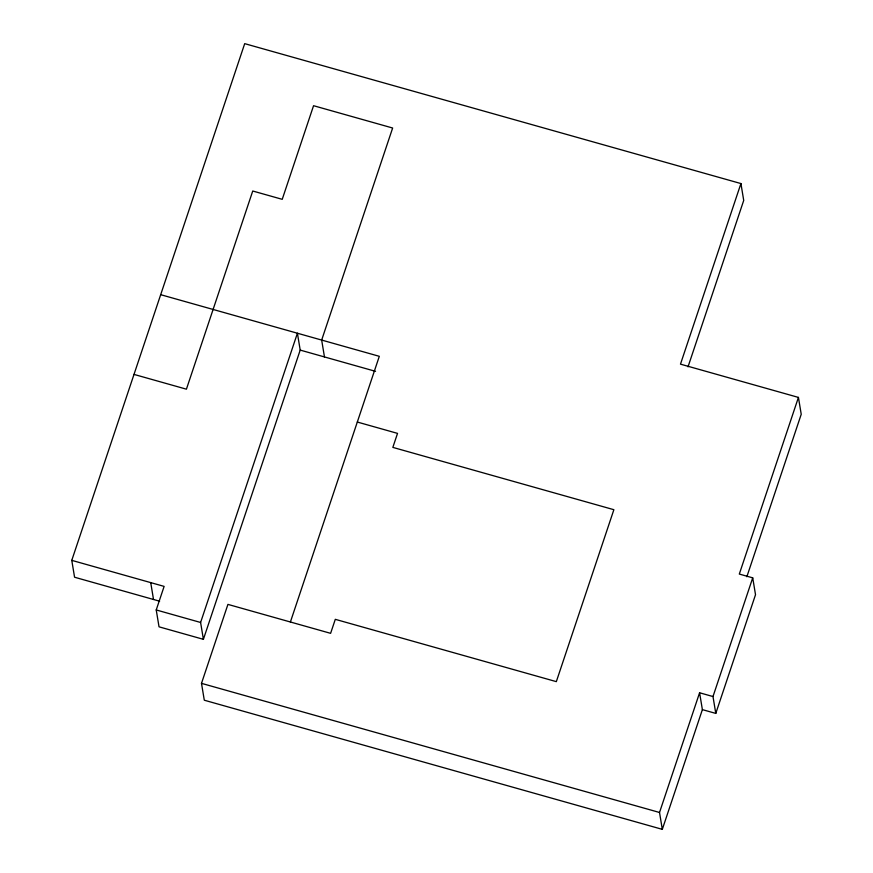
<?xml version="1.0" encoding="UTF-8"?>
<svg xmlns="http://www.w3.org/2000/svg" width="873" height="873" viewBox="0 0 873 873"><rect width="100%" height="100%" fill="white"/><g stroke="black" fill="none" stroke-linecap="round" stroke-linejoin="round"><path stroke-width="1.31" d="M159.606 601.202L74.565 577.228L71.772 560.357L244.702 43.65L740.926 183.559L743.72 200.419L688.022 366.835M203.398 639.331L200.604 622.471L297.409 333.224L300.203 350.095L203.398 639.331L159.028 626.825L156.234 609.954L164.124 586.394L71.772 560.357M702.383 709.629L715.784 713.405L712.99 696.545L699.589 692.769L702.383 709.629L662.312 829.35L204.293 700.211L201.499 683.352L227.929 604.389L330.605 633.329L335.297 619.328L556.33 681.638L613.872 509.701L392.839 447.391L397.531 433.379L357.319 422.041M290.393 622.002L379.308 356.315L160.687 294.681M740.926 183.559L680.482 364.15L798.435 397.411L801.228 414.282L746.851 576.747M662.312 829.35L659.519 812.479L699.589 692.769M798.435 397.411L739.311 574.063L752.722 577.839L755.516 594.709L715.784 713.405M712.99 696.545L752.722 577.839M300.203 350.095L375.554 371.341M134.006 374.408L186.418 389.183L252.744 191.012L282.23 199.328L313.56 105.709L392.643 128.015L321.668 340.066L324.461 356.937M156.234 609.954L200.604 622.471M201.499 683.352L659.519 812.479M150.723 582.618L153.517 599.478"/></g></svg>
